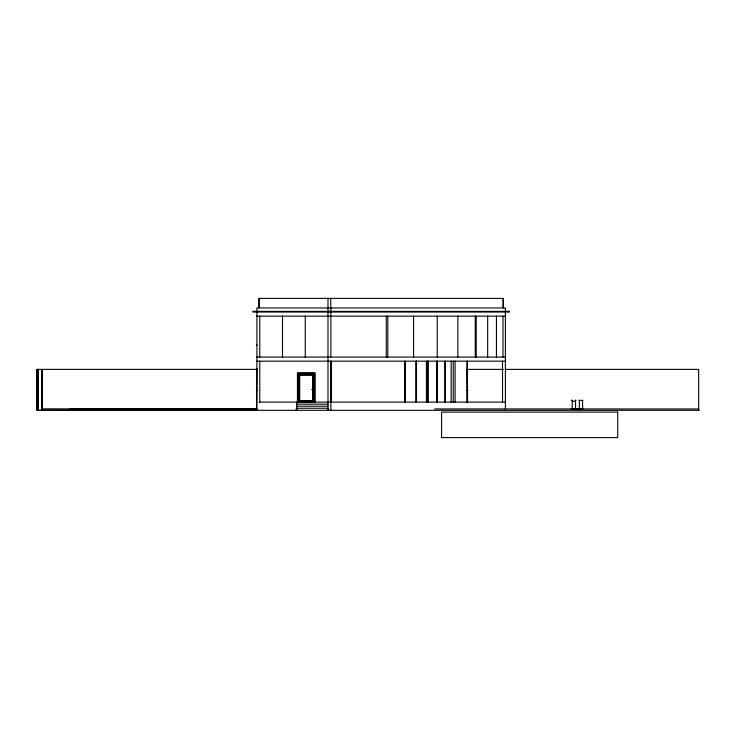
<?xml version="1.0" encoding="UTF-8"?>
<svg xmlns="http://www.w3.org/2000/svg" width="736" height="736" viewBox="0 0 736 736"><rect width="100%" height="100%" fill="white"/><g stroke="black" fill="none" stroke-linecap="round" stroke-linejoin="round"><path stroke-width="1.1" d="M42.274 370.466L41.851 407.735L42.256 370.466M405.205 361.772L405.205 361.22L405.251 402.095L404.754 361.772M126.436 410.21L126.988 410.191M209.291 410.173L209.291 408.784M575.34 400.458L576.03 400.458L575.727 399.998M582.572 400.246C585.083 401.037 576.748 399.538 579.361 400.761L579.361 409.768M256.91 345.129L256.367 345.202L256.91 345.469M256.91 390.163L256.367 390.227L256.91 390.503M257.048 410.127L37.278 410.311L37.324 369.38L37.361 410.311M296.203 410.256L296.755 410.256M256.91 316.14L505.384 316.14M256.91 357.07L505.384 357.07M256.91 361.164L505.384 361.164M256.91 368.396L256.496 410.283M257.416 369.38L36.8 369.38L36.8 410.311L699.2 410.311M466.44 369.38L503.314 369.38M505.522 369.38L698.648 369.38L698.648 410.311L698.657 408.949L434.755 408.949M467.314 369.49L467.59 402.261M37.288 370.466L38.125 370.466L38.125 409.225L37.288 409.225M467.038 381.634L467.59 381.634M311.696 389.381L313.472 389.381M467.314 390.503L467.857 390.503L467.314 390.246M259.146 402.095L505.384 402.095M296.755 404.147L327.998 404.147M296.755 406.189L327.998 406.189M296.755 408.241L327.998 408.241M572.231 408.526L579.361 408.526M582.673 408.673L571.237 408.673L579.361 409.078M69.754 408.848L256.496 408.765L256.855 410.265L256.855 408.866L42.256 408.848M296.755 408.922L296.203 408.894L296.203 410.283M327.998 408.894L328.541 408.922L328.541 410.283M245.99 410.237L256.91 410.283L256.91 307.952L505.384 307.952L505.384 409.262M42.256 410.228L42.274 369.38M582.516 400.706L582.673 408.949M42.274 410.228L42.256 369.38L42.256 410.311M575.534 408.949L575.534 400.761C571.2 403.254 571.43 398.029 572.231 400.761L572.231 408.949M503.341 307.952L503.341 298.393L258.952 298.393L258.952 307.952M503.065 298.393L503.065 307.492M502.992 316.14L502.992 357.07M502.522 361.164L502.522 402.288M496.45 316.14L496.45 357.07M487.664 316.14L487.664 357.07M476.201 316.084L476.201 357.07M475.281 316.14L475.281 357.07M467.314 361.164L467.314 402.592M467.056 361.164L467.038 402.785M457.866 316.14L457.866 357.07M455.087 361.164L455.087 402.095M453.22 361.164L453.22 402.095M451.159 361.164L451.159 402.095M445.197 361.164L445.197 402.095M444.976 361.164L444.976 402.095M437.221 316.14L437.221 357.07M437.212 361.164L437.212 402.095M437.037 361.164L437.037 402.095M436.853 361.164L436.853 402.095M428.324 361.164L428.324 402.095M427.478 361.164L427.478 402.095M427.257 361.164L427.257 402.095M426.42 361.164L426.42 402.095M416.475 361.164L416.475 402.095M416.272 361.164L416.272 402.095M416.07 361.164L416.07 402.095M413.604 316.14L413.604 357.07M404.754 361.164L404.754 402.095M387.817 316.14L387.817 357.07M386.271 316.14L386.271 357.07M331.053 311.356L331.053 312.046M331.099 361.164L331.099 402.095M330.869 307.952L330.869 357.07M330.869 361.164L330.869 410.283M330.768 298.393L330.777 307.952M327.989 298.393L327.998 410.311M315.174 402.095L315.174 372.766L297.436 372.766L297.436 402.095M314.493 402.095L314.493 373.446L298.117 373.446L298.117 402.095M305.265 316.14L305.265 357.07M296.755 402.095L296.755 410.311M282.504 316.14L282.504 357.07M259.771 316.14L259.771 357.07M259.771 361.164L259.771 402.095M259.228 298.393L259.228 307.492M41.851 370.466L41.878 409.133M38.162 369.38L38.162 410.311M37.683 369.38L37.711 410.311M209.843 408.857L209.843 410.228L209.834 408.784M313.205 389.326L313.738 389.436L313.232 389.252M509.478 311.356L252.816 311.356L252.816 312.046L509.478 312.046L509.478 311.356M313.812 374.127L298.798 374.127L298.798 401.828L313.812 401.828L313.812 374.127M313.131 374.808L299.478 374.808L299.478 401.148L313.131 401.148L313.131 374.808M312.92 375.01L299.69 375.01L299.69 400.936L312.92 400.936L312.92 375.01M617.725 412.086L441.591 412.086L441.591 437.607L617.725 437.607L617.725 412.086M329.47 312.046L329.47 311.356L329.434 312.046"/></g></svg>
